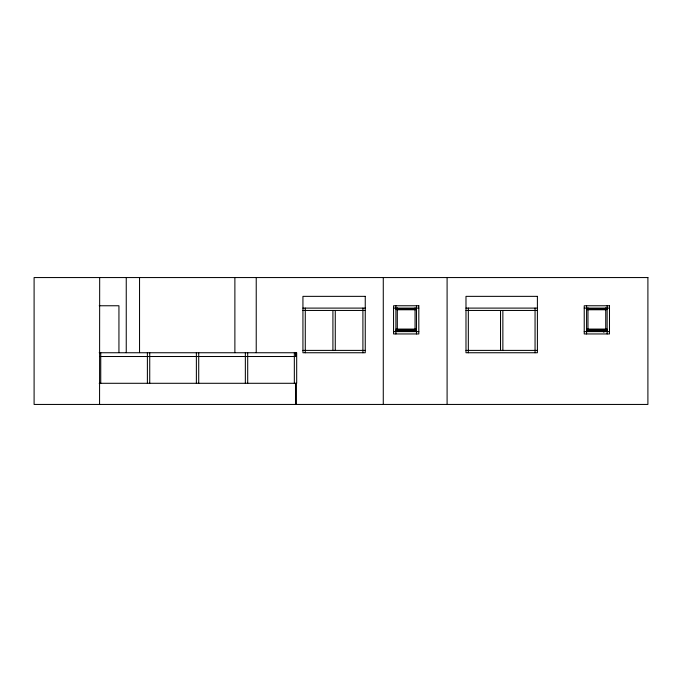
<?xml version="1.0" encoding="UTF-8"?>
<svg xmlns="http://www.w3.org/2000/svg" width="682" height="682" viewBox="0 0 682 682"><rect width="100%" height="100%" fill="white"/><g stroke="black" fill="none" stroke-linecap="round" stroke-linejoin="round"><path stroke-width="1.02" d="M99.231 305.758L118.941 305.758L118.941 352.449M302.936 308.102L365.254 308.102M393.557 308.102L418.816 308.102M465.985 308.102L537.399 308.102M584.227 308.102L609.495 308.102M395.901 309.176L416.472 309.176M586.58 309.176L607.142 309.176M397.316 309.466L415.057 309.466M587.986 309.466L605.735 309.466M396.933 309.756L415.44 309.756M587.611 309.756L606.119 309.756M302.936 310.455L365.254 310.455M465.985 310.455L537.399 310.455M395.901 329.15L416.472 329.15M586.58 329.15L607.142 329.15M397.316 329.44L415.057 329.44M587.986 329.44L605.735 329.44M395.901 330.506L416.472 330.506M586.58 330.506L607.142 330.506M395.901 331.094L416.472 331.094M586.58 331.094L607.142 331.094M393.557 331.605L418.816 331.605M584.227 331.605L609.495 331.605M302.936 350.395L365.254 350.395M465.985 350.395L537.399 350.395M99.188 352.747L296.687 352.747L296.687 383.293L99.188 383.293M99.563 356.507L295.502 356.507L295.502 352.747M607.142 305.758L607.142 333.95M605.735 307.812L605.735 331.094M603.843 330.165L603.843 332.287M587.986 307.812L587.986 331.094M586.58 305.758L586.58 333.95M535.055 308.102L535.055 352.747M502.864 310.455L502.864 350.395M500.52 310.455L500.52 350.395M468.329 308.102L468.329 352.747M447.094 277.557L447.094 404.443M416.472 305.758L416.472 333.95M415.057 307.812L415.057 331.094M397.316 307.812L397.316 331.094M395.901 305.758L395.901 333.95M383.275 277.557L383.275 404.443M362.909 308.102L362.909 352.747M335.271 310.455L335.271 350.395M332.918 310.455L332.918 350.395M305.28 308.102L305.28 352.747M296.448 352.747L296.448 356.507M296.406 383.293L296.406 404.443M295.502 383.293L295.502 404.443M294.334 352.747L294.334 383.293M256.227 277.557L256.227 352.628M247.702 352.747L247.702 383.293M245.35 352.747L245.35 383.293M234.881 277.557L234.881 352.628M198.718 352.747L198.718 383.293M196.373 352.747L196.373 383.293M149.733 352.747L149.733 383.293M147.389 352.747L147.389 383.293M139.546 277.557L139.546 352.628M126.247 277.557L126.247 352.628M100.748 352.747L100.748 383.293M99.674 277.557L99.563 404.443M647.9 277.557L34.1 277.557L34.1 404.443L647.9 404.443L647.9 277.557M365.254 296.355L302.936 296.355L302.936 352.747L365.254 352.747L365.254 296.355M537.399 296.355L465.985 296.355L465.985 352.747L537.399 352.747L537.399 296.355M418.816 305.758L393.557 305.758L393.557 333.95L418.816 333.95L418.816 305.758M609.495 305.758L584.227 305.758L584.227 333.95L609.495 333.95L609.495 305.758"/></g></svg>
